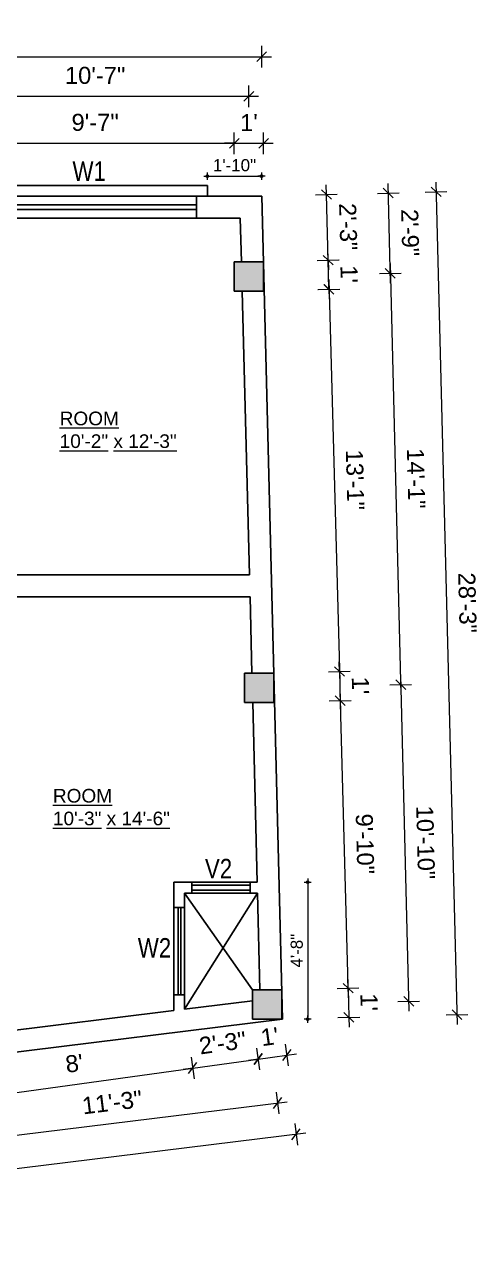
# Model space of a CAD drawing. Header units: inches. Extents: x -111 to 45239, y -6849 to 1261.
# Drawn here: x 23384 to 23571, y -820 to -312 of the extents above; entities that cross this region are included whole.
import ezdxf

# ---------------------------------------------------------------- set-up
doc = ezdxf.new("R2010")
doc.units = ezdxf.units.IN
doc.header["$LTSCALE"] = 0.5
doc.header["$MEASUREMENT"] = 0
doc.header["$PDMODE"] = 66
doc.linetypes.add('DASH', pattern=[0.35, 0.25, -0.1])
for name, color, linetype, lineweight in [('A_Title Text', 105, 'Continuous', 60), ('door', 202, 'Continuous', 5), ('hatch', 9, 'Continuous', 0), ('TEXT', 220, 'Continuous', 9), ('Toilet', 7, 'Continuous', 25)]:
    doc.layers.add(name, color=color, linetype=linetype, lineweight=lineweight)
doc.styles.add('arial', font='arial.ttf')
doc.styles.add('ordinary', font='ARIALN.TTF')
doc.styles.get("Standard").update_dxf_attribs({"font": 'arial.ttf'})
doc.dimstyles.new('S8', dxfattribs={"dimtxt": 5, "dimasz": 1, "dimexe": 6, "dimexo": 18, "dimgap": 1.9375, "dimtad": 1, "dimdec": 0, "dimzin": 3, "dimdsep": 46, "dimlunit": 4, "dimtxsty": 'Standard', "dimblk": 'dot 2', "dimcen": 12, "dimse1": 1, "dimse2": 1, "dimclrd": 1, "dimclre": 1, "dimclrt": 256, "dimadec": 0, "dimazin": 0, "dimtfac": 0.75, "dimtdec": 0, "dimtix": 1, "dimtmove": 1, "dimatfit": 3, "dimldrblk": 'DOT', "dimfxl": 1, "dimtolj": 1, "dimtzin": 0, "dimlwd": 9, "dimlwe": 9, "dimarcsym": 0})
doc.dimstyles.new('Sudeep', dxfattribs={"dimtxt": 6, "dimasz": 4, "dimexe": 4.5, "dimexo": 4.5, "dimgap": 5, "dimtad": 1, "dimdec": 0, "dimlunit": 4, "dimtxsty": 'arial', "dimblk": 'OBLIQUE', "dimcen": 250, "dimdle": 4, "dimclrd": 86, "dimclre": 5, "dimclrt": 1, "dimadec": 0, "dimazin": 0, "dimtfac": 1, "dimtdec": 0, "dimtix": 1, "dimtmove": 1, "dimatfit": 3, "dimldrblk": 'OBLIQUE', "dimfxl": 4.5, "dimfxlon": 1, "dimfrac": 2, "dimlwd": 15, "dimlwe": 13, "dimarcsym": 0})

# ---------------------------------------------------------------- blocks, each defined once
blk = doc.blocks.new('_Oblique')
at = {"color": 0, "linetype": 'ByBlock', "lineweight": -2}
blk.add_line((-0.5, -0.5), (0.5, 0.5), dxfattribs=at)
blk = doc.blocks.new('*D931')
at = {"layer": 'A_Title Text', "color": 86, "lineweight": 15, "transparency": 16777216}
blk.add_line((23351.51, -360.83), (23474.07, -360.83), dxfattribs=at)
at = {"layer": 'A_Title Text', "color": 5, "lineweight": 13, "transparency": 16777216}
for p, q in [((23355.51, -365.33), (23355.51, -356.33)), ((23470.07, -365.33), (23470.07, -356.33))]:
    blk.add_line(p, q, dxfattribs=at)
at = {"layer": 'Defpoints', "color": 0, "transparency": 16777216}
for p in [(23470.07, -360.83), (23355.51, -409.62), (23470.07, -409.62)]:
    blk.add_point(p, dxfattribs=at)
at = {"layer": 'A_Title Text', "color": 86, "lineweight": 15, "transparency": 16777216, "xscale": 4, "yscale": 4, "zscale": 4, "rotation": 180}
blk.add_blockref('_Oblique', (23355.51, -360.83), dxfattribs=at)
at = {"layer": 'A_Title Text', "color": 86, "lineweight": 15, "transparency": 16777216, "xscale": 4, "yscale": 4, "zscale": 4}
blk.add_blockref('_Oblique', (23470.07, -360.83), dxfattribs=at)
at = {"layer": 'A_Title Text', "color": 1, "transparency": 16777216, "insert": (23412.79, -352.25), "char_height": 7, "attachment_point": 5, "style": 'arial'}
blk.add_mtext('9\'-7"', dxfattribs=at)
blk = doc.blocks.new('*D932')
at = {"layer": 'A_Title Text', "color": 86, "lineweight": 15, "transparency": 16777216}
for p, q in [((23470.07, -360.83), (23466.07, -360.83)), ((23470.07, -360.83), (23482.15, -360.83)), ((23482.15, -360.83), (23486.15, -360.83))]:
    blk.add_line(p, q, dxfattribs=at)
at = {"layer": 'A_Title Text', "color": 5, "lineweight": 13, "transparency": 16777216}
for p, q in [((23470.07, -365.33), (23470.07, -356.33)), ((23482.15, -365.33), (23482.15, -356.33))]:
    blk.add_line(p, q, dxfattribs=at)
at = {"layer": 'Defpoints', "color": 0, "transparency": 16777216}
for p in [(23482.15, -360.83), (23470.07, -409.62), (23482.15, -412.62)]:
    blk.add_point(p, dxfattribs=at)
at = {"layer": 'A_Title Text', "color": 86, "lineweight": 15, "transparency": 16777216, "xscale": 4, "yscale": 4, "zscale": 4}
blk.add_blockref('_Oblique', (23470.07, -360.83), dxfattribs=at)
at = {"layer": 'A_Title Text', "color": 86, "lineweight": 15, "transparency": 16777216, "xscale": 4, "yscale": 4, "zscale": 4, "rotation": 180}
blk.add_blockref('_Oblique', (23482.15, -360.83), dxfattribs=at)
at = {"layer": 'A_Title Text', "color": 1, "transparency": 16777216, "insert": (23476.11, -352.31), "char_height": 7, "attachment_point": 5, "style": 'arial'}
blk.add_mtext("1'", dxfattribs=at)
blk = doc.blocks.new('*D919')
at = {"layer": 'A_Title Text', "color": 5, "lineweight": 13, "transparency": 16777216}
for p, q in [((23349.51, -346), (23349.51, -337)), ((23476.07, -346), (23476.07, -337))]:
    blk.add_line(p, q, dxfattribs=at)
at = {"layer": 'A_Title Text', "color": 86, "lineweight": 15, "transparency": 16777216}
blk.add_line((23345.51, -341.5), (23480.07, -341.5), dxfattribs=at)
at = {"layer": 'Defpoints', "color": 0, "transparency": 16777216}
for p in [(23476.07, -341.5), (23349.51, -415.62), (23476.07, -415.62)]:
    blk.add_point(p, dxfattribs=at)
at = {"layer": 'A_Title Text', "color": 86, "lineweight": 15, "transparency": 16777216, "xscale": 4, "yscale": 4, "zscale": 4, "rotation": 180}
blk.add_blockref('_Oblique', (23349.51, -341.5), dxfattribs=at)
at = {"layer": 'A_Title Text', "color": 86, "lineweight": 15, "transparency": 16777216, "xscale": 4, "yscale": 4, "zscale": 4}
blk.add_blockref('_Oblique', (23476.07, -341.5), dxfattribs=at)
at = {"layer": 'A_Title Text', "color": 1, "transparency": 16777216, "insert": (23412.79, -332.93), "char_height": 7, "attachment_point": 5, "style": 'arial'}
blk.add_mtext('10\'-7"', dxfattribs=at)
blk = doc.blocks.new('*D933')
at = {"layer": 'A_Title Text', "color": 5, "lineweight": 13, "transparency": 16777216}
for p, q in [((23504.6, -421.01), (23513.59, -420.77)), ((23508.88, -578.26), (23517.87, -578.02))]:
    blk.add_line(p, q, dxfattribs=at)
at = {"layer": 'A_Title Text', "color": 86, "lineweight": 15, "transparency": 16777216}
blk.add_line((23508.99, -416.89), (23513.48, -582.14), dxfattribs=at)
at = {"layer": 'Defpoints', "color": 0, "transparency": 16777216}
for p in [(23482.07, -421.62), (23486.35, -578.88), (23513.38, -578.14)]:
    blk.add_point(p, dxfattribs=at)
at = {"layer": 'A_Title Text', "color": 86, "lineweight": 15, "transparency": 16777216, "xscale": 4, "yscale": 4, "zscale": 4}
for p, rotation in [((23509.09, -420.89), 91.55964457940769), ((23513.38, -578.14), 271.5596445794077)]:
    blk.add_blockref('_Oblique', p, dxfattribs=dict(at, rotation=rotation))
at = {"layer": 'A_Title Text', "color": 1, "transparency": 16777216, "insert": (23519.81, -499.28), "char_height": 7, "attachment_point": 5, "rotation": 271.5596, "style": 'arial'}
blk.add_mtext('13\'-1"', dxfattribs=at)
blk = doc.blocks.new('*D934')
at = {"layer": 'A_Title Text', "color": 86, "lineweight": 15, "transparency": 16777216}
for p, q in [((23513.38, -578.14), (23513.27, -574.14)), ((23513.38, -578.14), (23513.7, -590.13)), ((23513.7, -590.13), (23513.81, -594.13))]:
    blk.add_line(p, q, dxfattribs=at)
at = {"layer": 'A_Title Text', "color": 5, "lineweight": 13, "transparency": 16777216}
for p, q in [((23508.88, -578.26), (23517.87, -578.02)), ((23509.2, -590.25), (23518.2, -590.01))]:
    blk.add_line(p, q, dxfattribs=at)
at = {"layer": 'Defpoints', "color": 0, "transparency": 16777216}
for p in [(23486.35, -578.88), (23486.35, -590.88), (23513.7, -590.13)]:
    blk.add_point(p, dxfattribs=at)
at = {"layer": 'A_Title Text', "color": 86, "lineweight": 15, "transparency": 16777216, "xscale": 4, "yscale": 4, "zscale": 4}
for p, rotation in [((23513.38, -578.14), 271.5596445794165), ((23513.7, -590.13), 91.55964457941651)]:
    blk.add_blockref('_Oblique', p, dxfattribs=dict(at, rotation=rotation))
at = {"layer": 'A_Title Text', "color": 1, "transparency": 16777216, "insert": (23522.05, -583.9), "char_height": 7, "attachment_point": 5, "rotation": 271.5596, "style": 'arial'}
blk.add_mtext("1'", dxfattribs=at)
blk = doc.blocks.new('*D935')
at = {"layer": 'A_Title Text', "color": 86, "lineweight": 15, "transparency": 16777216}
blk.add_line((23513.59, -586.13), (23517.03, -712.41), dxfattribs=at)
at = {"layer": 'A_Title Text', "color": 5, "lineweight": 13, "transparency": 16777216}
for p, q in [((23509.2, -590.25), (23518.2, -590.01)), ((23512.42, -708.53), (23521.42, -708.29))]:
    blk.add_line(p, q, dxfattribs=at)
at = {"layer": 'Defpoints', "color": 0, "transparency": 16777216}
for p in [(23486.35, -590.88), (23489.65, -709.15), (23516.92, -708.41)]:
    blk.add_point(p, dxfattribs=at)
at = {"layer": 'A_Title Text', "color": 86, "lineweight": 15, "transparency": 16777216, "xscale": 4, "yscale": 4, "zscale": 4}
for p, rotation in [((23513.7, -590.13), 91.55964457941651), ((23516.92, -708.41), 271.5596445794165)]:
    blk.add_blockref('_Oblique', p, dxfattribs=dict(at, rotation=rotation))
at = {"layer": 'A_Title Text', "color": 1, "transparency": 16777216, "insert": (23523.88, -649.04), "char_height": 7, "attachment_point": 5, "rotation": 271.5596, "style": 'arial'}
blk.add_mtext('9\'-10"', dxfattribs=at)
blk = doc.blocks.new('*D920')
at = {"layer": 'A_Title Text', "color": 86, "lineweight": 15, "transparency": 16777216}
for p, q in [((23516.92, -708.41), (23516.81, -704.41)), ((23516.92, -708.41), (23517.25, -720.41)), ((23517.25, -720.41), (23517.36, -724.41))]:
    blk.add_line(p, q, dxfattribs=at)
at = {"layer": 'A_Title Text', "color": 5, "lineweight": 13, "transparency": 16777216}
for p, q in [((23512.42, -708.53), (23521.42, -708.29)), ((23512.75, -720.53), (23521.75, -720.29))]:
    blk.add_line(p, q, dxfattribs=at)
at = {"layer": 'Defpoints', "color": 0, "transparency": 16777216}
for p in [(23489.65, -709.15), (23489.95, -721.15), (23517.25, -720.41)]:
    blk.add_point(p, dxfattribs=at)
at = {"layer": 'A_Title Text', "color": 86, "lineweight": 15, "transparency": 16777216, "xscale": 4, "yscale": 4, "zscale": 4}
for p, rotation in [((23516.92, -708.41), 271.5596445794165), ((23517.25, -720.41), 91.55964457941651)]:
    blk.add_blockref('_Oblique', p, dxfattribs=dict(at, rotation=rotation))
at = {"layer": 'A_Title Text', "color": 1, "transparency": 16777216, "insert": (23525.59, -714.18), "char_height": 7, "attachment_point": 5, "rotation": 271.5596, "style": 'arial'}
blk.add_mtext("1'", dxfattribs=at)
blk = doc.blocks.new('*D936')
at = {"layer": 'A_Title Text', "color": 86, "lineweight": 15, "transparency": 16777216}
for p, q in [((23508.7, -408.9), (23508.59, -404.9)), ((23509.02, -420.89), (23508.7, -408.9)), ((23509.02, -420.89), (23509.13, -424.89))]:
    blk.add_line(p, q, dxfattribs=at)
at = {"layer": 'A_Title Text', "color": 5, "lineweight": 13, "transparency": 16777216}
for p, q in [((23504.2, -409.02), (23513.2, -408.77)), ((23504.53, -421.01), (23513.52, -420.77))]:
    blk.add_line(p, q, dxfattribs=at)
at = {"layer": 'Defpoints', "color": 0, "transparency": 16777216}
for p in [(23482, -409.62), (23508.7, -408.9), (23482.07, -421.62)]:
    blk.add_point(p, dxfattribs=at)
at = {"layer": 'A_Title Text', "color": 86, "lineweight": 15, "transparency": 16777216, "xscale": 4, "yscale": 4, "zscale": 4}
for p, rotation in [((23508.7, -408.9), 271.5596445794165), ((23509.02, -420.89), 91.55964457941651)]:
    blk.add_blockref('_Oblique', p, dxfattribs=dict(at, rotation=rotation))
at = {"layer": 'A_Title Text', "color": 1, "transparency": 16777216, "insert": (23517.37, -414.66), "char_height": 7, "attachment_point": 5, "rotation": 271.5596, "style": 'arial'}
blk.add_mtext("1'", dxfattribs=at)
blk = doc.blocks.new('*D921')
at = {"layer": 'A_Title Text', "color": 86, "lineweight": 15, "transparency": 16777216}
for p, q in [((23508.01, -381.9), (23507.9, -377.9)), ((23508.74, -408.9), (23508.01, -381.9)), ((23508.74, -408.9), (23508.85, -412.89))]:
    blk.add_line(p, q, dxfattribs=at)
at = {"layer": 'A_Title Text', "color": 5, "lineweight": 13, "transparency": 16777216}
for p, q in [((23503.51, -382.02), (23512.51, -381.77)), ((23504.25, -409.02), (23513.24, -408.77))]:
    blk.add_line(p, q, dxfattribs=at)
at = {"layer": 'Defpoints', "color": 0, "transparency": 16777216}
for p in [(23481.31, -382.62), (23508.01, -381.9), (23482, -409.62)]:
    blk.add_point(p, dxfattribs=at)
at = {"layer": 'A_Title Text', "color": 86, "lineweight": 15, "transparency": 16777216, "xscale": 4, "yscale": 4, "zscale": 4}
for p, rotation in [((23508.01, -381.9), 271.5596445794165), ((23508.74, -408.9), 91.55964457941651)]:
    blk.add_blockref('_Oblique', p, dxfattribs=dict(at, rotation=rotation))
at = {"layer": 'A_Title Text', "color": 1, "transparency": 16777216, "insert": (23516.95, -395.16), "char_height": 7, "attachment_point": 5, "rotation": 271.5596, "style": 'arial'}
blk.add_mtext('2\'-3"', dxfattribs=at)
blk = doc.blocks.new('*D937')
at = {"layer": 'A_Title Text', "color": 86, "lineweight": 15, "transparency": 16777216}
blk.add_line((23534.23, -410.3), (23538.71, -587.55), dxfattribs=at)
at = {"layer": 'A_Title Text', "color": 5, "lineweight": 13, "transparency": 16777216}
for p, q in [((23529.83, -414.42), (23538.83, -414.19)), ((23534.11, -583.67), (23543.11, -583.44))]:
    blk.add_line(p, q, dxfattribs=at)
at = {"layer": 'Defpoints', "color": 0, "transparency": 16777216}
for p in [(23482.07, -415.62), (23538.61, -583.55), (23486.35, -584.88)]:
    blk.add_point(p, dxfattribs=at)
at = {"layer": 'A_Title Text', "color": 86, "lineweight": 15, "transparency": 16777216, "xscale": 4, "yscale": 4, "zscale": 4}
for p, rotation in [((23534.33, -414.3), 91.44911383239761), ((23538.61, -583.55), 271.4491138323976)]:
    blk.add_blockref('_Oblique', p, dxfattribs=dict(at, rotation=rotation))
at = {"layer": 'A_Title Text', "color": 1, "transparency": 16777216, "insert": (23544.98, -498.71), "char_height": 7, "attachment_point": 5, "rotation": 271.4491, "style": 'arial'}
blk.add_mtext('14\'-1"', dxfattribs=at)
blk = doc.blocks.new('*D938')
at = {"layer": 'A_Title Text', "color": 5, "lineweight": 13, "transparency": 16777216}
for p, q in [((23534.11, -583.67), (23543.11, -583.44)), ((23537.41, -713.94), (23546.41, -713.72))]:
    blk.add_line(p, q, dxfattribs=at)
at = {"layer": 'A_Title Text', "color": 86, "lineweight": 15, "transparency": 16777216}
blk.add_line((23538.51, -579.55), (23542.01, -717.83), dxfattribs=at)
at = {"layer": 'Defpoints', "color": 0, "transparency": 16777216}
for p in [(23486.35, -584.88), (23489.65, -715.15), (23541.91, -713.83)]:
    blk.add_point(p, dxfattribs=at)
at = {"layer": 'A_Title Text', "color": 86, "lineweight": 15, "transparency": 16777216, "xscale": 4, "yscale": 4, "zscale": 4}
for p, rotation in [((23538.61, -583.55), 91.44911383237451), ((23541.91, -713.83), 271.4491138323745)]:
    blk.add_blockref('_Oblique', p, dxfattribs=dict(at, rotation=rotation))
at = {"layer": 'A_Title Text', "color": 1, "transparency": 16777216, "insert": (23548.83, -648.47), "char_height": 7, "attachment_point": 5, "rotation": 271.4491, "style": 'arial'}
blk.add_mtext('10\'-10"', dxfattribs=at)
blk = doc.blocks.new('*D922')
at = {"layer": 'A_Title Text', "color": 5, "lineweight": 13, "transparency": 16777216}
for p, q in [((23548.66, -380.91), (23557.66, -380.68)), ((23557.3, -719.43), (23566.3, -719.2))]:
    blk.add_line(p, q, dxfattribs=at)
at = {"layer": 'A_Title Text', "color": 86, "lineweight": 15, "transparency": 16777216}
blk.add_line((23553.06, -376.79), (23561.9, -723.32), dxfattribs=at)
at = {"layer": 'Defpoints', "color": 0, "transparency": 16777216}
for p in [(23481.31, -382.62), (23489.95, -721.15), (23561.8, -719.32)]:
    blk.add_point(p, dxfattribs=at)
at = {"layer": 'A_Title Text', "color": 86, "lineweight": 15, "transparency": 16777216, "xscale": 4, "yscale": 4, "zscale": 4}
for p, rotation in [((23553.16, -380.79), 91.46195018982071), ((23561.8, -719.32), 271.4619501898207)]:
    blk.add_blockref('_Oblique', p, dxfattribs=dict(at, rotation=rotation))
at = {"layer": 'A_Title Text', "color": 1, "transparency": 16777216, "insert": (23566.05, -549.84), "char_height": 7, "attachment_point": 5, "rotation": 271.462, "style": 'arial'}
blk.add_mtext('28\'-3"', dxfattribs=at)
blk = doc.blocks.new('*D939')
at = {"layer": 'A_Title Text', "color": 5, "lineweight": 13, "transparency": 16777216}
for p, q in [((23529, -381.42), (23537.99, -381.19)), ((23529.83, -414.42), (23538.83, -414.19))]:
    blk.add_line(p, q, dxfattribs=at)
at = {"layer": 'A_Title Text', "color": 86, "lineweight": 15, "transparency": 16777216}
blk.add_line((23534.43, -418.3), (23533.39, -377.31), dxfattribs=at)
at = {"layer": 'Defpoints', "color": 0, "transparency": 16777216}
for p in [(23481.31, -382.62), (23533.49, -381.3), (23482.07, -415.62)]:
    blk.add_point(p, dxfattribs=at)
at = {"layer": 'A_Title Text', "color": 86, "lineweight": 15, "transparency": 16777216, "xscale": 4, "yscale": 4, "zscale": 4}
for p, rotation in [((23533.49, -381.3), 91.44911383237451), ((23534.33, -414.3), 271.4491138323745)]:
    blk.add_blockref('_Oblique', p, dxfattribs=dict(at, rotation=rotation))
at = {"layer": 'A_Title Text', "color": 1, "transparency": 16777216, "insert": (23542.48, -397.59), "char_height": 7, "attachment_point": 5, "rotation": 271.4491, "style": 'arial'}
blk.add_mtext('2\'-9"', dxfattribs=at)
blk = doc.blocks.new('*D944')
at = {"layer": 'A_Title Text', "color": 5, "lineweight": 13, "transparency": 16777216}
for p, q in [((23452.37, -736.83), (23453.6, -745.74)), ((23357.19, -749.97), (23358.42, -758.89))]:
    blk.add_line(p, q, dxfattribs=at)
at = {"layer": 'A_Title Text', "color": 86, "lineweight": 15, "transparency": 16777216}
blk.add_line((23353.85, -754.98), (23456.95, -740.74), dxfattribs=at)
at = {"layer": 'Defpoints', "color": 0, "transparency": 16777216}
for p in [(23449.64, -717.06), (23355.51, -737.76), (23452.98, -741.29)]:
    blk.add_point(p, dxfattribs=at)
at = {"layer": 'A_Title Text', "color": 86, "lineweight": 15, "transparency": 16777216, "xscale": 4, "yscale": 4, "zscale": 4}
for p, rotation in [((23452.98, -741.29), 7.861618189192578), ((23357.81, -754.43), 187.8616181891926)]:
    blk.add_blockref('_Oblique', p, dxfattribs=dict(at, rotation=rotation))
at = {"layer": 'A_Title Text', "color": 1, "transparency": 16777216, "insert": (23404.22, -739.36), "char_height": 7, "attachment_point": 5, "rotation": 7.8616, "style": 'arial'}
blk.add_mtext("8'", dxfattribs=at)
blk = doc.blocks.new('*D945')
at = {"layer": 'A_Title Text', "color": 5, "lineweight": 13, "transparency": 16777216}
for p, q in [((23452.37, -736.83), (23453.6, -745.74)), ((23479.3, -733.11), (23480.53, -742.03))]:
    blk.add_line(p, q, dxfattribs=at)
at = {"layer": 'A_Title Text', "color": 86, "lineweight": 15, "transparency": 16777216}
for p, q in [((23479.92, -737.57), (23483.88, -737.02)), ((23452.98, -741.29), (23449.02, -741.83)), ((23452.98, -741.29), (23479.92, -737.57))]:
    blk.add_line(p, q, dxfattribs=at)
at = {"layer": 'Defpoints', "color": 0, "transparency": 16777216}
for p in [(23449.64, -717.06), (23477.65, -721.15), (23479.92, -737.57)]:
    blk.add_point(p, dxfattribs=at)
at = {"layer": 'A_Title Text', "color": 86, "lineweight": 15, "transparency": 16777216, "xscale": 4, "yscale": 4, "zscale": 4}
for p, rotation in [((23479.92, -737.57), 187.8616181891926), ((23452.98, -741.29), 7.861618189192577)]:
    blk.add_blockref('_Oblique', p, dxfattribs=dict(at, rotation=rotation))
at = {"layer": 'A_Title Text', "color": 1, "transparency": 16777216, "insert": (23465.28, -730.93), "char_height": 7, "attachment_point": 5, "rotation": 7.8616, "style": 'arial'}
blk.add_mtext('2\'-3"', dxfattribs=at)
blk = doc.blocks.new('*D946')
at = {"layer": 'A_Title Text', "color": 5, "lineweight": 13, "transparency": 16777216}
for p, q in [((23491.08, -731.48), (23492.31, -740.4)), ((23479.3, -733.11), (23480.53, -742.03))]:
    blk.add_line(p, q, dxfattribs=at)
at = {"layer": 'A_Title Text', "color": 86, "lineweight": 15, "transparency": 16777216}
for p, q in [((23479.92, -737.57), (23491.69, -735.94)), ((23491.69, -735.94), (23495.65, -735.39)), ((23479.92, -737.57), (23475.95, -738.11))]:
    blk.add_line(p, q, dxfattribs=at)
at = {"layer": 'Defpoints', "color": 0, "transparency": 16777216}
for p in [(23477.65, -721.15), (23489.65, -721.15), (23491.69, -735.94)]:
    blk.add_point(p, dxfattribs=at)
at = {"layer": 'A_Title Text', "color": 86, "lineweight": 15, "transparency": 16777216, "xscale": 4, "yscale": 4, "zscale": 4}
for p, rotation in [((23479.92, -737.57), 7.861618189192577), ((23491.69, -735.94), 187.8616181891926)]:
    blk.add_blockref('_Oblique', p, dxfattribs=dict(at, rotation=rotation))
at = {"layer": 'A_Title Text', "color": 1, "transparency": 16777216, "insert": (23484.64, -728.32), "char_height": 7, "attachment_point": 5, "rotation": 7.8616, "style": 'arial'}
blk.add_mtext("1'", dxfattribs=at)
blk = doc.blocks.new('*D949')
at = {"layer": 'A_Title Text', "color": 5, "lineweight": 13, "transparency": 16777216}
for p, q in [((23487.36, -751.16), (23488.46, -760.09)), ((23353.21, -767.73), (23354.31, -776.66))]:
    blk.add_line(p, q, dxfattribs=at)
at = {"layer": 'A_Title Text', "color": 86, "lineweight": 15, "transparency": 16777216}
blk.add_line((23349.79, -772.69), (23491.88, -755.13), dxfattribs=at)
at = {"layer": 'Defpoints', "color": 0, "transparency": 16777216}
for p in [(23483.65, -721.15), (23349.51, -737.76), (23487.91, -755.62)]:
    blk.add_point(p, dxfattribs=at)
at = {"layer": 'A_Title Text', "color": 86, "lineweight": 15, "transparency": 16777216, "xscale": 4, "yscale": 4, "zscale": 4}
for p, rotation in [((23487.91, -755.62), 7.042870252560744), ((23353.76, -772.2), 187.0428702525607)]:
    blk.add_blockref('_Oblique', p, dxfattribs=dict(at, rotation=rotation))
at = {"layer": 'A_Title Text', "color": 1, "transparency": 16777216, "insert": (23419.78, -755.4), "char_height": 7, "attachment_point": 5, "rotation": 7.0429, "style": 'arial'}
blk.add_mtext('11\'-3"', dxfattribs=at)
blk = doc.blocks.new('*D923')
at = {"layer": 'A_Title Text', "color": 5, "lineweight": 13, "transparency": 16777216}
for p, q in [((23494.95, -764.05), (23496.06, -772.98)), ((23111.81, -811.42), (23112.92, -820.35))]:
    blk.add_line(p, q, dxfattribs=at)
at = {"layer": 'A_Title Text', "color": 86, "lineweight": 15, "transparency": 16777216}
blk.add_line((23499.48, -768.02), (23108.39, -816.38), dxfattribs=at)
at = {"layer": 'Defpoints', "color": 0, "transparency": 16777216}
for p in [(23489.65, -721.15), (23106.51, -768.52), (23112.36, -815.89)]:
    blk.add_point(p, dxfattribs=at)
at = {"layer": 'A_Title Text', "color": 86, "lineweight": 15, "transparency": 16777216, "xscale": 4, "yscale": 4, "zscale": 4}
for p, rotation in [((23495.51, -768.51), 7.048394260283271), ((23112.36, -815.89), 187.0483942602833)]:
    blk.add_blockref('_Oblique', p, dxfattribs=dict(at, rotation=rotation))
at = {"layer": 'A_Title Text', "color": 1, "transparency": 16777216, "insert": (23302.88, -783.69), "char_height": 7, "attachment_point": 5, "rotation": 7.0484, "style": 'arial'}
blk.add_mtext('32\'-2"', dxfattribs=at)
blk = doc.blocks.new('*D925')
at = {"layer": 'A_Title Text', "color": 86, "lineweight": 15, "transparency": 16777216}
blk.add_line((23098.51, -325.21), (23485.39, -325.21), dxfattribs=at)
at = {"layer": 'A_Title Text', "color": 5, "lineweight": 13, "transparency": 16777216}
for p, q in [((23102.51, -329.71), (23102.51, -320.71)), ((23481.39, -329.71), (23481.39, -320.71))]:
    blk.add_line(p, q, dxfattribs=at)
at = {"layer": 'Defpoints', "color": 0, "transparency": 16777216}
for p in [(23481.39, -325.21), (23481.39, -382.62), (23102.51, -410.24)]:
    blk.add_point(p, dxfattribs=at)
at = {"layer": 'A_Title Text', "color": 86, "lineweight": 15, "transparency": 16777216, "xscale": 4, "yscale": 4, "zscale": 4, "rotation": 180}
blk.add_blockref('_Oblique', (23102.51, -325.21), dxfattribs=at)
at = {"layer": 'A_Title Text', "color": 86, "lineweight": 15, "transparency": 16777216, "xscale": 4, "yscale": 4, "zscale": 4}
blk.add_blockref('_Oblique', (23481.39, -325.21), dxfattribs=at)
at = {"layer": 'A_Title Text', "color": 1, "transparency": 16777216, "insert": (23291.95, -316.63), "char_height": 7, "attachment_point": 5, "style": 'arial'}
blk.add_mtext('31\'-7"', dxfattribs=at)
blk = doc.blocks.new('dot1')
at = {"layer": 'hatch'}
h = blk.add_hatch(color=256, dxfattribs=at)
edge = h.paths.add_edge_path()
edge.add_arc((0, 0), 1, 0, 360)
for p, q in [((3, 0), (-3, 0)), ((0, 3), (0, -3))]:
    blk.add_line(p, q, dxfattribs=at)
blk.add_circle((0, 0), 1, dxfattribs=at)
blk = doc.blocks.new('dot 2')
at = {"layer": 'hatch', "xscale": 0.5, "yscale": 0.5, "zscale": 0.5}
blk.add_blockref('dot1', (0, 0), dxfattribs=at)
blk = doc.blocks.new('*D957')
at = {"layer": 'Defpoints', "color": 0, "linetype": 'DASH', "ltscale": 0.1, "transparency": 16777216}
for p in [(23479.54, -664.79), (23489.95, -721.15), (23500.31, -721.15)]:
    blk.add_point(p, dxfattribs=at)
at = {"layer": 'Toilet', "color": 1, "lineweight": 9, "ltscale": 0.1, "transparency": 16777216}
blk.add_line((23500.31, -665.79), (23500.31, -720.15), dxfattribs=at)
at = {"layer": 'Toilet', "color": 1, "linetype": 'DASH', "lineweight": 9, "ltscale": 0.1, "transparency": 16777216}
for p, rotation in [((23500.31, -664.79), 90), ((23500.31, -721.15), 270)]:
    blk.add_blockref('dot 2', p, dxfattribs=dict(at, rotation=rotation))
at = {"layer": 'Toilet', "linetype": 'DASH', "ltscale": 0.1, "transparency": 16777216, "insert": (23495.82, -692.97), "char_height": 5, "attachment_point": 5, "rotation": 90}
blk.add_mtext('\\A1;4\'-8"', dxfattribs=at)
blk = doc.blocks.new('_Dot')
at = {"color": 0, "linetype": 'ByBlock', "lineweight": -2}
blk.add_line((-0.5, 0), (-1, 0), dxfattribs=at)
at = {"color": 0, "linetype": 'ByBlock', "const_width": 0.5}
blk.add_lwpolyline([(-0.25, 0, 1), (0.25, 0, 1)], format="xyb", close=True, dxfattribs=at)
blk = doc.blocks.new('*D959')
at = {"layer": 'Defpoints', "color": 0, "linetype": 'DASH', "ltscale": 0.1, "transparency": 16777216}
for p in [(23481.31, -374.35), (23459.02, -378.12), (23481.31, -382.62)]:
    blk.add_point(p, dxfattribs=at)
at = {"layer": 'Toilet', "color": 1, "lineweight": 9, "ltscale": 0.1, "transparency": 16777216}
blk.add_line((23460.02, -374.35), (23480.31, -374.35), dxfattribs=at)
at = {"layer": 'Toilet', "color": 1, "linetype": 'DASH', "lineweight": 9, "ltscale": 0.1, "transparency": 16777216, "rotation": 180}
blk.add_blockref('dot 2', (23459.02, -374.35), dxfattribs=at)
at = {"layer": 'Toilet', "color": 1, "linetype": 'DASH', "lineweight": 9, "ltscale": 0.1, "transparency": 16777216}
blk.add_blockref('dot 2', (23481.31, -374.35), dxfattribs=at)
at = {"layer": 'Toilet', "linetype": 'DASH', "ltscale": 0.1, "transparency": 16777216, "insert": (23470.17, -369.86), "char_height": 5, "attachment_point": 5}
blk.add_mtext('\\A1;1\'-10"', dxfattribs=at)

msp = doc.modelspace()

# ---------------------------------------------------------------- hatches: boundary and pattern name
at = {"layer": 'Toilet'}
for points in [[(23482.07, -409.62), (23470.07, -409.62), (23470.07, -421.62), (23482.07, -421.62)], [(23486.35, -578.88), (23474.35, -578.88), (23474.35, -590.88), (23486.35, -590.88)], [(23489.65, -709.15), (23477.65, -709.15), (23477.65, -721.15), (23489.65, -721.15)]]:
    msp.add_hatch(color=1, dxfattribs=at).paths.add_polyline_path(points)

# ---------------------------------------------------------------- linework, layer by layer
for p, q in [((23459.02, -378.12), (23366.02, -378.12)), ((23459.02, -382.62), (23459.02, -378.12)), ((23481.39, -382.62), (23343.51, -382.62)), ((23489.95, -721.15), (23481.39, -382.62)), ((23472.54, -391.62), (23352.51, -391.62)), ((23473.07, -409.62), (23472.54, -391.62)), ((23476.34, -538.38), (23473.37, -421.62)), ((23343.51, -538.38), (23476.34, -538.38)), ((23348.01, -547.38), (23476.57, -547.38)), ((23477.38, -578.88), (23476.57, -547.38)), ((23479.54, -664.79), (23477.68, -590.88)), ((23445.14, -664.79), (23479.54, -664.79)), ((23445.14, -664.79), (23445.14, -675.18)), ((23449.64, -669.29), (23479.65, -669.29)), ((23449.64, -669.29), (23449.64, -675.18)), ((23477.65, -709.15), (23449.64, -669.29)), ((23479.65, -669.29), (23449.64, -717.06)), ((23480.65, -709.15), (23479.65, -669.29)), ((23445.14, -711.18), (23445.14, -717.62)), ((23449.64, -711.18), (23449.64, -717.06)), ((23449.64, -717.06), (23477.65, -713.6)), ((23106.51, -768.52), (23489.95, -721.15)), ((23355.51, -728.69), (23445.14, -717.62))]:
    msp.add_line(p, q, dxfattribs=at)
at = {"layer": 'Toilet', "color": 3}
for p, q in [((23454.52, -382.62), (23370.52, -382.62)), ((23454.52, -386.12), (23370.52, -386.12)), ((23454.52, -382.62), (23454.52, -391.62)), ((23454.52, -388.12), (23370.52, -388.12)), ((23454.52, -391.62), (23370.52, -391.62)), ((23452.64, -669.29), (23452.64, -664.79)), ((23476.64, -669.29), (23476.64, -664.79)), ((23452.64, -666.04), (23476.64, -666.04)), ((23452.64, -668.04), (23476.64, -668.04)), ((23449.64, -675.18), (23445.14, -675.18)), ((23445.14, -711.18), (23445.14, -675.18)), ((23447.01, -711.18), (23447.01, -675.18)), ((23448.01, -711.18), (23448.01, -675.18)), ((23449.64, -675.18), (23449.64, -711.18)), ((23449.64, -711.18), (23445.14, -711.18))]:
    msp.add_line(p, q, dxfattribs=at)
at = {"layer": 'Toilet'}
for points in [[(23470.07, -409.62), (23482.07, -409.62), (23482.07, -421.62), (23470.07, -421.62)], [(23474.35, -578.88), (23486.35, -578.88), (23486.35, -590.88), (23474.35, -590.88)], [(23477.65, -709.15), (23489.65, -709.15), (23489.65, -721.15), (23477.65, -721.15)]]:
    msp.add_lwpolyline(points, close=True, dxfattribs=at)

# ---------------------------------------------------------------- texts
at = {"layer": 'door', "ltscale": 0.5, "char_height": 8, "width": 4.3538, "attachment_point": 7, "rotation": 0, "style": 'ordinary'}
for s, insert in [('W1', (23403.46, -376.28)), ('V2', (23458.01, -663.2)), ('W2', (23430.36, -695.8))]:
    msp.add_mtext(s, dxfattribs=dict(at, insert=insert))
at = {"layer": 'TEXT', "char_height": 5.60913, "width": 62.1621, "attachment_point": 7}
for s, insert in [('{\\fArial TUR|b0|i0|c162|p34;\\LROOM\\P\\fArial TUR|b0|i0|c0|p34;10\\fArial TUR|b0|i0|c162|p34;\'-\\fArial TUR|b0|i0|c0|p34;2\\fArial TUR|b0|i0|c162|p34;" x 1\\fArial TUR|b0|i0|c0|p34;2\\fArial TUR|b0|i0|c162|p34;\'-\\fArial TUR|b0|i0|c0|p34;3\\fArial TUR|b0|i0|c162|p34;"}', (23398.18, -486.25)), ('{\\fArial TUR|b0|i0|c162|p34;\\LROOM\\P1\\fArial TUR|b0|i0|c0|p34;0\\fArial TUR|b0|i0|c162|p34;\'-\\fArial TUR|b0|i0|c0|p34;3\\fArial TUR|b0|i0|c162|p34;" x 1\\fArial TUR|b0|i0|c0|p34;4\\fArial TUR|b0|i0|c162|p34;\'-\\fArial TUR|b0|i0|c0|p34;6\\fArial TUR|b0|i0|c162|p34;"}', (23395.39, -641.47))]:
    msp.add_mtext(s, dxfattribs=dict(at, insert=insert))

# ---------------------------------------------------------------- dimensions: what is measured, and where the dimension line sits
at = {"layer": 'A_Title Text'}
dim = msp.add_linear_dim(base=(23481.39, -325.21), p1=(23102.51, -410.24), p2=(23481.39, -382.62), dimstyle='Sudeep', override={"dimtxt": 7}, dxfattribs=at)
dim.commit()
dim.dimension.update_dxf_attribs({"geometry": '*D925', "text_midpoint": (23291.95, -316.63)})
for base, p1, p2, angle, picture, middle in [((23476.07, -341.5), (23349.51, -415.62), (23476.07, -415.62), 180, '*D919', (23412.79, -332.93)), ((23470.07, -360.83), (23355.51, -409.62), (23470.07, -409.62), 180, '*D931', (23412.79, -352.25)), ((23482.15, -360.83), (23470.07, -409.62), (23482.15, -412.62), 180, '*D932', (23476.11, -352.31)), ((23533.49, -381.3), (23482.07, -415.62), (23481.31, -382.62), 91.4491, '*D939', (23542.48, -397.59)), ((23508.01, -381.9), (23482, -409.62), (23481.31, -382.62), 91.5596, '*D921', (23516.95, -395.16)), ((23508.7, -408.9), (23482.07, -421.62), (23482, -409.62), 91.5596, '*D936', (23517.37, -414.66)), ((23513.7, -590.13), (23486.35, -578.88), (23486.35, -590.88), 91.5596, '*D934', (23522.05, -583.9)), ((23541.91, -713.83), (23486.35, -584.88), (23489.65, -715.15), 91.4491, '*D938', (23548.83, -648.47)), ((23516.92, -708.41), (23486.35, -590.88), (23489.65, -709.15), 91.5596, '*D935', (23523.88, -649.04)), ((23517.25, -720.41), (23489.65, -709.15), (23489.95, -721.15), 91.5596, '*D920', (23525.59, -714.18)), ((23487.91, -755.62), (23349.51, -737.76), (23483.65, -721.15), 187.0429, '*D949', (23419.78, -755.4)), ((23452.98, -741.29), (23355.51, -737.76), (23449.64, -717.06), 187.8616, '*D944', (23404.22, -739.36)), ((23479.92, -737.57), (23449.64, -717.06), (23477.65, -721.15), 187.8616, '*D945', (23465.28, -730.93)), ((23491.69, -735.94), (23477.65, -721.15), (23489.65, -721.15), 187.8616, '*D946', (23484.64, -728.32))]:
    dim = msp.add_linear_dim(base=base, p1=p1, p2=p2, angle=angle, dimstyle='Sudeep', override={"dimtxt": 7}, dxfattribs=at)
    dim.commit()
    dim.dimension.update_dxf_attribs({"geometry": picture, "text_midpoint": middle})
for p1, p2, distance, picture, middle in [((23481.31, -382.62), (23489.95, -721.15), 71.87, '*D922', (23566.05, -549.84)), ((23482.07, -415.62), (23486.35, -584.88), 52.27, '*D937', (23544.98, -498.71)), ((23482.07, -421.62), (23486.35, -578.88), 27.03, '*D933', (23519.81, -499.28)), ((23489.65, -721.15), (23106.51, -768.52), 47.72, '*D923', (23302.88, -783.69))]:
    dim = msp.add_aligned_dim(p1=p1, p2=p2, distance=distance, dimstyle='Sudeep', override={"dimtxt": 7}, dxfattribs=at)
    dim.commit()
    dim.dimension.update_dxf_attribs({"geometry": picture, "text_midpoint": middle})
at = {"layer": 'Toilet', "color": 1, "linetype": 'DASH', "ltscale": 0.1}
dim = msp.add_linear_dim(base=(23481.31, -374.35), p1=(23459.02, -378.12), p2=(23481.31, -382.62), dimstyle='S8', override={"dimfxl": 2, "dimfxlon": 1, "dimarcsym": 1}, dxfattribs=at)
dim.commit()
dim.dimension.update_dxf_attribs({"geometry": '*D959', "text_midpoint": (23470.17, -369.86)})
dim = msp.add_linear_dim(base=(23500.31, -721.15), p1=(23479.54, -664.79), p2=(23489.95, -721.15), angle=90, dimstyle='S8', override={"dimfxl": 2, "dimfxlon": 1, "dimarcsym": 1}, dxfattribs=at)
dim.commit()
dim.dimension.update_dxf_attribs({"geometry": '*D957', "text_midpoint": (23495.82, -692.97)})

doc.saveas('drawing.dxf')
